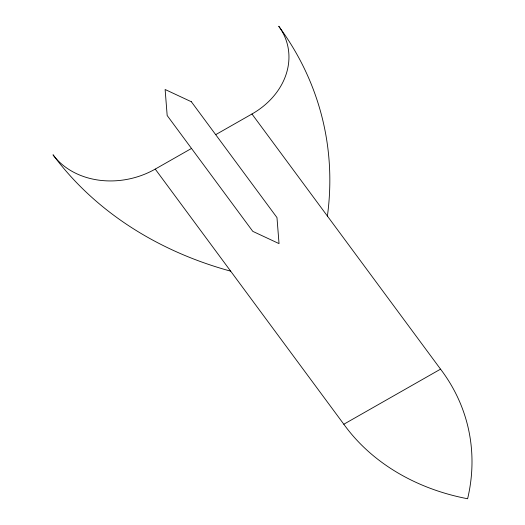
<?xml version="1.0" encoding="UTF-8"?>
<svg xmlns="http://www.w3.org/2000/svg" width="525" height="525" viewBox="0 0 525 525"><rect width="100%" height="100%" fill="white"/><g stroke="black" fill="none" stroke-linecap="round" stroke-linejoin="round"><path stroke-width="0.79" d="M230.665 271.156A377.311 309.829 -14.3 0 1 53.025 154.796A75.462 61.963 -14.3 0 0 155.229 169.096L191.507 148.437M215.69 134.669L251.961 114.004A75.462 61.963 -14.3 0 0 278.736 26.25A377.311 309.829 -14.3 0 1 327.397 216.064M155.229 169.096L343.816 424.239L440.547 369.147L251.961 114.004M440.547 369.147A222.731 182.897 -14.3 0 1 467.611 498.75A222.731 182.897 -14.3 0 1 343.816 424.239M191.363 101.752L165.126 89.506L167.173 115.526L252.794 231.361L279.031 243.607L276.977 217.586L191.363 101.752"/></g></svg>
